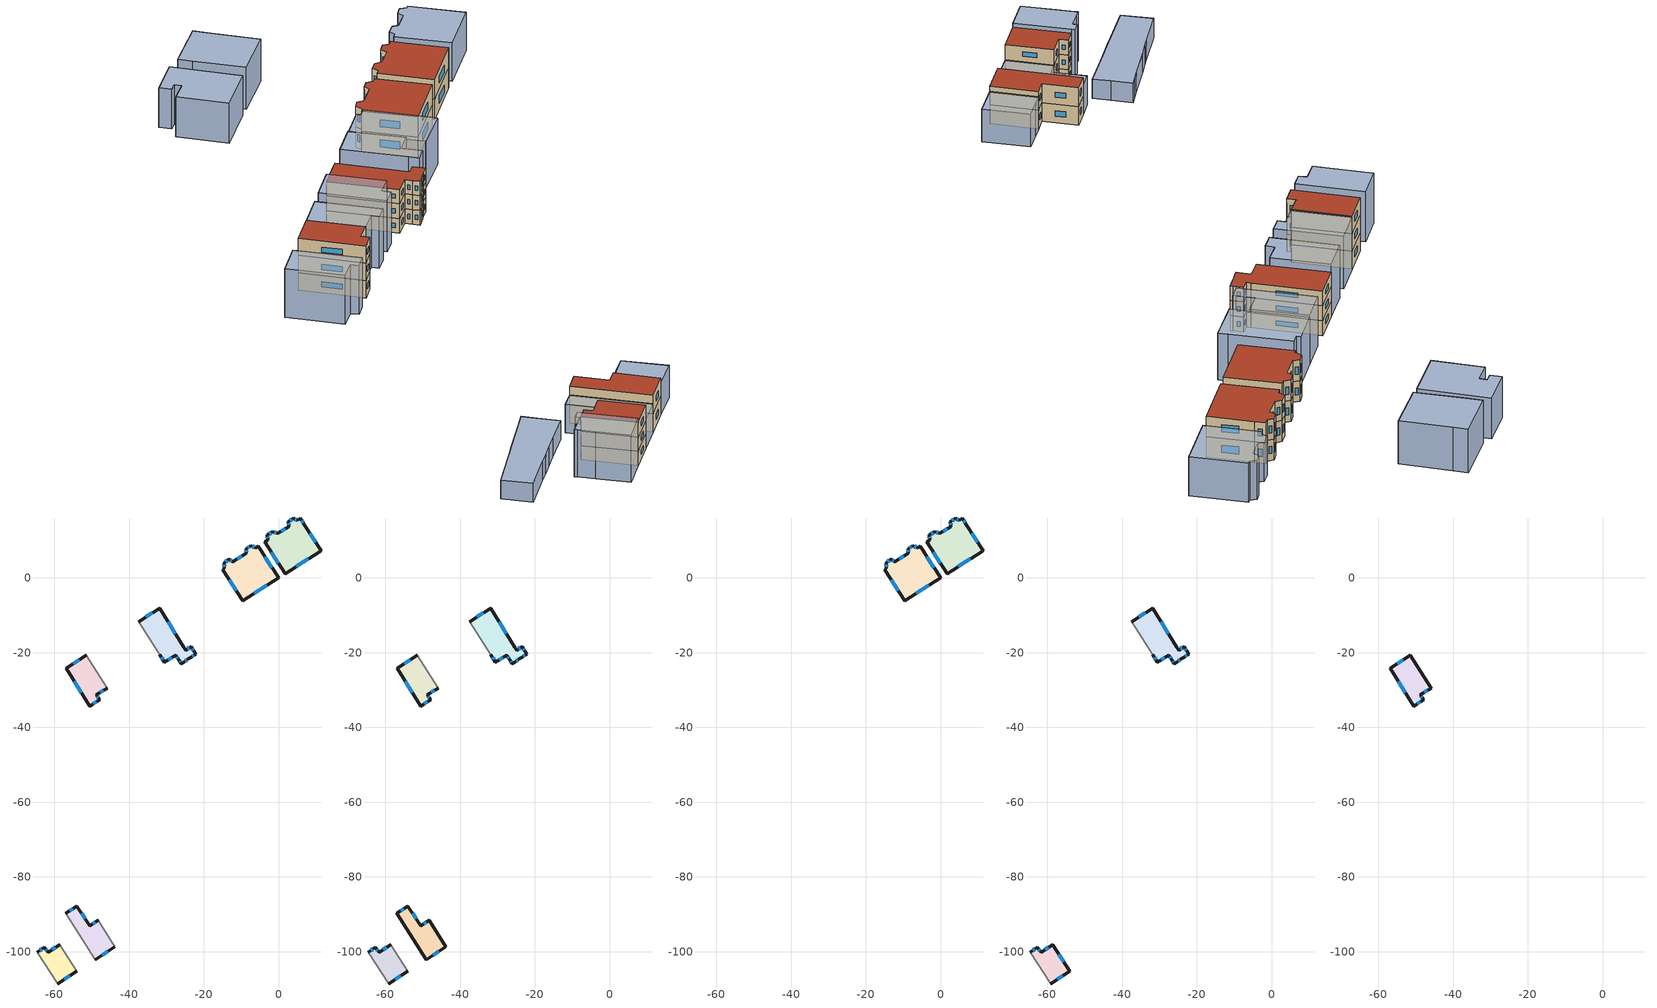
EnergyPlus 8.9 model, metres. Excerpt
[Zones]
osgb1000005307038_floor_1
 floor ground (uninsulated_solid_ground_floor): 0,0 -9.6,-6.1 -15,2.2 -14.5,2.55 -14.6,4.05 -13.35,5 -12.2,4.35 -8.65,6.6 -8.65,7.8 -7.45,8.65 -6.15,8.1 -5.5,8.5 z0
 wall outside (uninsulated_wall): -9.6,-6.1 0,0 -5.5,8.5 -6.15,8.1 -7.45,8.65 -8.65,7.8 -8.65,6.6 -12.2,4.35 -13.35,5 -14.6,4.05 -14.5,2.55 -15,2.2 -9.6,-6.1 z0:4
 window (uninsulated_glazing): -6.46,-4.1 -3.13,-1.99 / -13.23,-0.52 -11.36,-3.39 / -14.57,3.56 -14.53,3.04 / -13.76,4.69 -14.19,4.36 / -12.57,4.56 -12.97,4.79 / -9.81,5.87 -11.04,5.09 / -8.65,7.41 -8.65,6.99 / -7.84,8.37 -8.26,8.08 / -6.57,8.28 -7.02,8.47 / -1.8,2.78 -3.7,5.73 z1.31:2.7
osgb1000005307037_floor_1
 floor ground (uninsulated_solid_ground_floor): 6.93,14.24 11.35,7.3 11,7.08 1.75,1.15 -3.7,9.65 -2.95,10.15 -3,11.55 -1.55,12.4 -0.2,11.95 2.7,13.75 2.65,15.1 3.9,15.95 5.05,15.4 5.85,15.95 z0
 wall outside (uninsulated_wall): 11.35,7.3 6.93,14.24 5.85,15.95 5.05,15.4 3.9,15.95 2.65,15.1 2.7,13.75 -0.2,11.95 -1.55,12.4 -3,11.55 -2.95,10.15 -3.7,9.65 1.75,1.15 11,7.08 11.35,7.3 z0:4
 window (uninsulated_glazing): 9.9,9.57 8.37,11.97 / 4.77,3.09 7.98,5.14 / -1.92,6.87 -0.03,3.93 / -2.98,11.09 -2.97,10.6 / -2.02,12.12 -2.52,11.83 / -0.65,12.1 -1.11,12.25 / 1.75,13.16 0.75,12.54 / 2.67,14.66 2.68,14.19 / 3.49,15.67 3.06,15.38 / 4.67,15.58 4.27,15.77 / 6.58,14.8 6.2,15.39 z1.31:2.7
osgb1000005307041_floor_1
 floor ground (uninsulated_solid_ground_floor): -25.35,-18.55 -24.89,-19.29 -23.42,-18.38 -22.45,-19.9 -22.15,-20.38 -23.64,-21.31 -24.15,-21.65 -25.4,-22.5 -26.06,-22.95 -26.75,-21.85 -27.48,-20.68 -30.54,-22.53 -31.75,-20.6 -37.45,-11.65 -31.85,-8.1 z0
 wall outside (uninsulated_wall): -31.75,-20.6 -30.54,-22.53 -27.48,-20.68 -26.75,-21.85 -26.06,-22.95 -25.4,-22.5 -24.15,-21.65 -23.64,-21.31 -22.15,-20.38 -22.45,-19.9 -23.42,-18.38 -24.89,-19.29 -25.35,-18.55 -31.85,-8.1 -37.45,-11.65 z0:2.9
 wall adiabatic (partition): -37.45,-11.65 -31.75,-20.6 z0:2.9
 window (uninsulated_glazing): -23.94,-18.7 -24.38,-18.97 / -22.79,-19.37 -23.08,-18.91 / -23.12,-20.99 -22.67,-20.71 / -24.96,-22.2 -24.59,-21.95 / -26.51,-22.23 -26.3,-22.56 / -27.23,-21.09 -27.01,-21.44 / -29.47,-21.88 -28.55,-21.33 / -31.33,-21.28 -30.96,-21.85 / -33.81,-9.34 -35.49,-10.41 / -27.63,-14.89 -29.58,-11.76 z1.01:1.88
osgb1000005307012_floor_1
 floor ground (uninsulated_solid_ground_floor): -51.45,-20.7 -45.9,-29.5 -48.8,-31.2 -47.9,-32.55 -50.6,-34.3 -56.85,-24.1 z0
 wall outside (uninsulated_wall): -51.45,-20.7 -56.85,-24.1 -50.6,-34.3 -47.9,-32.55 -48.8,-31.2 -45.9,-29.5 z0:3.4
 wall adiabatic (partition): -45.9,-29.5 -51.45,-20.7 z0:3.4
 window (uninsulated_glazing): -47.78,-30.6 -46.91,-30.09 / -48.22,-32.08 -48.49,-31.67 / -49.65,-33.69 -48.84,-33.16 / -54.66,-27.67 -52.79,-30.73 / -53.34,-21.89 -54.95,-22.91 z1.19:2.21
osgb1000005306985_floor_1
 floor ground (uninsulated_solid_ground_floor): -49.05,-102.1 -56.95,-89.75 -53.95,-87.8 -50.55,-93.1 -48.3,-91.65 -43.85,-98.75 z0
 wall outside (uninsulated_wall): -48.3,-91.65 -50.55,-93.1 -53.95,-87.8 -56.95,-89.75 / -49.05,-102.1 -43.85,-98.75 z0:3.6
 wall adiabatic (partition): -43.85,-98.75 -48.3,-91.65 / -56.95,-89.75 -49.05,-102.1 z0:3.6
 window (uninsulated_glazing): -55.02,-88.5 -55.87,-89.05 / -51.77,-91.2 -52.73,-89.7 / -49.11,-92.17 -49.75,-92.58 / -47.18,-100.9 -45.71,-99.95 z1.29:2.31
osgb1000005306983_floor_1
 floor ground (uninsulated_solid_ground_floor): -58.6,-98.15 -54.05,-105.3 -59.15,-108.55 -64.65,-100.15 -62.7,-98.85 -61.7,-100.2 z0
 wall outside (uninsulated_wall): -59.15,-108.55 -54.05,-105.3 / -58.6,-98.15 -61.7,-100.2 -62.7,-98.85 -64.65,-100.15 z0:2.8
 wall adiabatic (partition): -64.65,-100.15 -59.15,-108.55 / -54.05,-105.3 -58.6,-98.15 z0:2.8
 window (uninsulated_glazing): -57.32,-107.38 -55.88,-106.46 / -63.4,-99.32 -63.95,-99.68 / -62.06,-99.72 -62.34,-99.33 / -59.71,-98.88 -60.59,-99.46 z1:1.79
osgb1000005307041_floor_2
 floor to osgb1000005307041_floor_1 (ceiling_inverse): -25.35,-18.55 -24.89,-19.29 -23.42,-18.38 -22.45,-19.9 -22.15,-20.38 -23.64,-21.31 -24.15,-21.65 -25.4,-22.5 -26.06,-22.95 -26.75,-21.85 -27.48,-20.68 -30.54,-22.53 -31.75,-20.6 -37.45,-11.65 -31.85,-8.1 z2.9
 wall outside (uninsulated_wall): -31.75,-20.6 -30.54,-22.53 -27.48,-20.68 -26.75,-21.85 -26.06,-22.95 -25.4,-22.5 -24.15,-21.65 -23.64,-21.31 -22.15,-20.38 -22.45,-19.9 -23.42,-18.38 -24.89,-19.29 -25.35,-18.55 -31.85,-8.1 -37.45,-11.65 z2.9:5.8
 wall adiabatic (partition): -37.45,-11.65 -31.75,-20.6 z2.9:5.8
 window (uninsulated_glazing): -23.94,-18.7 -24.38,-18.97 / -22.79,-19.37 -23.08,-18.91 / -23.12,-20.99 -22.67,-20.71 / -24.96,-22.2 -24.59,-21.95 / -26.51,-22.23 -26.3,-22.56 / -27.23,-21.09 -27.01,-21.44 / -29.47,-21.88 -28.55,-21.33 / -31.33,-21.28 -30.96,-21.85 / -33.81,-9.34 -35.49,-10.41 / -27.63,-14.89 -29.58,-11.76 z3.91:4.78
osgb1000005307012_floor_2
 floor to osgb1000005307012_floor_1 (ceiling_inverse): -51.45,-20.7 -45.9,-29.5 -48.8,-31.2 -47.9,-32.55 -50.6,-34.3 -56.85,-24.1 z3.4
 wall outside (uninsulated_wall): -51.45,-20.7 -56.85,-24.1 -50.6,-34.3 -47.9,-32.55 -48.8,-31.2 -45.9,-29.5 z3.4:6.8
 wall adiabatic (partition): -45.9,-29.5 -51.45,-20.7 z3.4:6.8
 window (uninsulated_glazing): -47.78,-30.6 -46.91,-30.09 / -48.22,-32.08 -48.49,-31.67 / -49.65,-33.69 -48.84,-33.16 / -54.66,-27.67 -52.79,-30.73 / -53.34,-21.89 -54.95,-22.91 z4.59:5.61
osgb1000005306985_floor_2
 floor to osgb1000005306985_floor_1 (ceiling_inverse): -49.05,-102.1 -56.95,-89.75 -53.95,-87.8 -50.55,-93.1 -48.3,-91.65 -43.85,-98.75 z3.6
 wall outside (uninsulated_wall): -48.3,-91.65 -50.55,-93.1 -53.95,-87.8 -56.95,-89.75 / -49.05,-102.1 -43.85,-98.75 z3.6:7.2; -43.85,-98.75 -48.3,-91.65 z6.2:7.2; -56.95,-89.75 -49.05,-102.1 z5.6:7.2
 wall adiabatic (partition): -43.85,-98.75 -48.3,-91.65 z3.6:6.2; -56.95,-89.75 -49.05,-102.1 z3.6:5.6
 window (uninsulated_glazing): -55.02,-88.5 -55.87,-89.05 / -51.77,-91.2 -52.73,-89.7 / -49.11,-92.17 -49.75,-92.58 / -47.18,-100.9 -45.71,-99.95 z4.89:5.91
 roof outside (uninsulated_flat_roof): -43.85,-98.75 -48.3,-91.65 -50.55,-93.1 -53.95,-87.8 -56.95,-89.75 -49.05,-102.1 z7.2
osgb1000005306983_floor_2
 floor to osgb1000005306983_floor_1 (ceiling_inverse): -58.6,-98.15 -54.05,-105.3 -59.15,-108.55 -64.65,-100.15 -62.7,-98.85 -61.7,-100.2 z2.8
 wall outside (uninsulated_wall): -59.15,-108.55 -54.05,-105.3 / -58.6,-98.15 -61.7,-100.2 -62.7,-98.85 -64.65,-100.15 z2.8:5.6
 wall adiabatic (partition): -64.65,-100.15 -59.15,-108.55 / -54.05,-105.3 -58.6,-98.15 z2.8:5.6
 window (uninsulated_glazing): -57.32,-107.38 -55.88,-106.46 / -63.4,-99.32 -63.95,-99.68 / -62.06,-99.72 -62.34,-99.33 / -59.71,-98.88 -60.59,-99.46 z3.8:4.59
osgb1000005307038_floor_2
 floor to osgb1000005307038_floor_1 (ceiling_inverse): 0,0 -9.6,-6.1 -15,2.2 -14.5,2.55 -14.6,4.05 -13.35,5 -12.2,4.35 -8.65,6.6 -8.65,7.8 -7.45,8.65 -6.15,8.1 -5.5,8.5 z4
 wall outside (uninsulated_wall): -9.6,-6.1 0,0 -5.5,8.5 -6.15,8.1 -7.45,8.65 -8.65,7.8 -8.65,6.6 -12.2,4.35 -13.35,5 -14.6,4.05 -14.5,2.55 -15,2.2 -9.6,-6.1 z4:8
 window (uninsulated_glazing): -6.46,-4.1 -3.13,-1.99 / -13.23,-0.52 -11.36,-3.39 / -14.57,3.56 -14.53,3.04 / -13.76,4.69 -14.19,4.36 / -12.57,4.56 -12.97,4.79 / -9.81,5.87 -11.04,5.09 / -8.65,7.41 -8.65,6.99 / -7.84,8.37 -8.26,8.08 / -6.57,8.28 -7.02,8.47 / -1.8,2.78 -3.7,5.73 z5.31:6.7
 roof outside (uninsulated_flat_roof): -5.5,8.5 -6.15,8.1 -7.45,8.65 -8.65,7.8 -8.65,6.6 -12.2,4.35 -13.35,5 -14.6,4.05 -14.5,2.55 -15,2.2 -9.6,-6.1 0,0 z8
osgb1000005307037_floor_2
 floor to osgb1000005307037_floor_1 (ceiling_inverse): 6.93,14.24 11.35,7.3 11,7.08 1.75,1.15 -3.7,9.65 -2.95,10.15 -3,11.55 -1.55,12.4 -0.2,11.95 2.7,13.75 2.65,15.1 3.9,15.95 5.05,15.4 5.85,15.95 z4
 wall outside (uninsulated_wall): 11.35,7.3 6.93,14.24 5.85,15.95 5.05,15.4 3.9,15.95 2.65,15.1 2.7,13.75 -0.2,11.95 -1.55,12.4 -3,11.55 -2.95,10.15 -3.7,9.65 1.75,1.15 11,7.08 11.35,7.3 z4:7.9
 window (uninsulated_glazing): 9.9,9.57 8.37,11.97 / 4.77,3.09 7.98,5.14 / -1.92,6.87 -0.03,3.93 / -2.98,11.09 -2.97,10.6 / -2.02,12.12 -2.52,11.83 / -0.65,12.1 -1.11,12.25 / 1.75,13.16 0.75,12.54 / 2.67,14.66 2.68,14.19 / 3.49,15.67 3.06,15.38 / 4.67,15.58 4.27,15.77 / 6.58,14.8 6.2,15.39 z5.27:6.62
 roof outside (uninsulated_flat_roof): 5.85,15.95 5.05,15.4 3.9,15.95 2.65,15.1 2.7,13.75 -0.2,11.95 -1.55,12.4 -3,11.55 -2.95,10.15 -3.7,9.65 1.75,1.15 11,7.08 11.35,7.3 6.93,14.24 z7.9
osgb1000005307041_floor_3
 floor to osgb1000005307041_floor_2 (ceiling_inverse): -25.35,-18.55 -24.89,-19.29 -23.42,-18.38 -22.45,-19.9 -22.15,-20.38 -23.64,-21.31 -24.15,-21.65 -25.4,-22.5 -26.06,-22.95 -26.75,-21.85 -27.48,-20.68 -30.54,-22.53 -31.75,-20.6 -37.45,-11.65 -31.85,-8.1 z5.8
 wall outside (uninsulated_wall): -31.75,-20.6 -30.54,-22.53 -27.48,-20.68 -26.75,-21.85 -26.06,-22.95 -25.4,-22.5 -24.15,-21.65 -23.64,-21.31 -22.15,-20.38 -22.45,-19.9 -23.42,-18.38 -24.89,-19.29 -25.35,-18.55 -31.85,-8.1 -37.45,-11.65 z5.8:8.6
 wall adiabatic (partition): -37.45,-11.65 -31.75,-20.6 z5.8:8.6
 window (uninsulated_glazing): -23.94,-18.7 -24.38,-18.97 / -22.79,-19.37 -23.08,-18.91 / -23.12,-20.99 -22.67,-20.71 / -24.96,-22.2 -24.59,-21.95 / -26.51,-22.23 -26.3,-22.56 / -27.23,-21.09 -27.01,-21.44 / -29.47,-21.88 -28.55,-21.33 / -31.33,-21.28 -30.96,-21.85 / -33.81,-9.34 -35.49,-10.41 / -27.63,-14.89 -29.58,-11.76 z6.78:7.62
 roof outside (uninsulated_flat_roof): -31.85,-8.1 -37.45,-11.65 -31.75,-20.6 -30.54,-22.53 -27.48,-20.68 -26.75,-21.85 -26.06,-22.95 -25.4,-22.5 -24.15,-21.65 -23.64,-21.31 -22.15,-20.38 -22.45,-19.9 -23.42,-18.38 -24.89,-19.29 -25.35,-18.55 z8.6
osgb1000005306983_floor_3
 floor to osgb1000005306983_floor_2 (ceiling_inverse): -58.6,-98.15 -54.05,-105.3 -59.15,-108.55 -64.65,-100.15 -62.7,-98.85 -61.7,-100.2 z5.6
 wall outside (uninsulated_wall): -59.15,-108.55 -54.05,-105.3 -58.6,-98.15 -61.7,-100.2 -62.7,-98.85 -64.65,-100.15 z5.6:8.5
 wall adiabatic (partition): -64.65,-100.15 -59.15,-108.55 z5.6:8.5
 window (uninsulated_glazing): -57.32,-107.38 -55.88,-106.46 / -63.4,-99.32 -63.95,-99.68 / -62.06,-99.72 -62.34,-99.33 / -59.71,-98.88 -60.59,-99.46 / -55.68,-102.74 -56.97,-100.71 z6.64:7.46
 roof outside (uninsulated_flat_roof): -61.7,-100.2 -62.7,-98.85 -64.65,-100.15 -59.15,-108.55 -54.05,-105.3 -58.6,-98.15 z8.5
osgb1000005307012_floor_3
 floor to osgb1000005307012_floor_2 (ceiling_inverse): -51.45,-20.7 -45.9,-29.5 -48.8,-31.2 -47.9,-32.55 -50.6,-34.3 -56.85,-24.1 z6.8
 wall outside (uninsulated_wall): -51.45,-20.7 -56.85,-24.1 -50.6,-34.3 -47.9,-32.55 -48.8,-31.2 -45.9,-29.5 z6.8:10.2; -45.9,-29.5 -51.45,-20.7 z10.1:10.2
 wall adiabatic (partition): -45.9,-29.5 -51.45,-20.7 z6.8:10.1
 window (uninsulated_glazing): -47.78,-30.6 -46.91,-30.09 / -48.22,-32.08 -48.49,-31.67 / -49.65,-33.69 -48.84,-33.16 / -54.66,-27.67 -52.79,-30.73 / -53.34,-21.89 -54.95,-22.91 z7.99:9.01
 roof outside (uninsulated_flat_roof): -56.85,-24.1 -50.6,-34.3 -47.9,-32.55 -48.8,-31.2 -45.9,-29.5 -51.45,-20.7 z10.2
shading: 7.95,17.2 13.45,8.55 / 13.45,8.55 22.65,14.4 / 22.65,14.4 17.15,23.05 / 17.15,23.05 16.65,22.8 / 16.65,22.8 15.45,23.4 / 15.45,23.4 14.15,22.45 / 14.15,22.45 14.25,21.25 / 14.25,21.25 11.3,19.4 / 11.3,19.4 10.25,19.95 / 10.25,19.95 8.5,18.9 / 8.5,18.9 8.65,17.75 / 8.65,17.75 7.95,17.2 z0:7.5; -17.85,-11.45 -16.1,-14.25 / -16.1,-14.25 -15.98,-14.45 / -15.98,-14.45 -8.76,-10.04 / -8.76,-10.04 -9.7,-8.5 / -9.7,-8.5 -15.78,1.06 / -15.78,1.06 -17.3,0.09 / -17.3,0.09 -17.75,0.8 / -17.75,0.8 -23.45,-2.9 z0:9; -26.95,36.7 -33.4,32.8 / -33.4,32.8 -32.25,30.9 / -32.25,30.9 -30.85,31.7 / -30.85,31.7 -30.2,30.5 / -30.2,30.5 -33.65,28.45 / -33.65,28.45 -28.85,20.4 / -28.85,20.4 -20.3,25.55 / -20.3,25.55 -26.95,36.7 z0:7.8; -9.75,31.7 -14.61,39.78 / -14.61,39.78 -15.95,42.06 / -15.95,42.06 -24.79,36.88 / -24.79,36.88 -23.45,34.6 / -23.45,34.6 -18.45,26.6 / -18.45,26.6 -9.75,31.7 z0:8.3; -23.45,-2.9 -28.85,-6.35 / -28.85,-6.35 -22.4,-16.55 / -22.4,-16.55 -21.36,-18.16 / -21.36,-18.16 -19.11,-16.71 / -19.11,-16.71 -19.38,-16.3 / -19.38,-16.3 -20.15,-15.1 / -20.15,-15.1 -21.2,-13.55 / -21.2,-13.55 -17.85,-11.45 z0:9.4; -17.85,-11.45 -23.45,-2.9 z9:9.4; -37.45,-11.65 -43.05,-15.25 / -43.05,-15.25 -36.65,-25.55 / -36.65,-25.55 -34.15,-24 / -34.15,-24 -34.85,-22.45 / -34.85,-22.45 -31.75,-20.6 / -45.9,-29.5 -42.35,-27.35 / -42.35,-27.35 -41.65,-28.6 / -41.65,-28.6 -39.2,-27.15 / -39.2,-27.15 -45.65,-16.95 / -45.65,-16.95 -51.45,-20.7 z0:10.1; -31.75,-20.6 -37.45,-11.65 z8.6:10.1; -65.2,-29.2 -59.6,-38.2 / -59.6,-38.2 -56.35,-36.2 / -56.35,-36.2 -55.5,-37.5 / -55.5,-37.5 -53.2,-36 / -53.2,-36 -59.7,-25.65 / -59.7,-25.65 -65.2,-29.2 z0:9.6; -43.85,-98.75 -38.5,-95.4 / -38.5,-95.4 -43.13,-88.34 / -43.13,-88.34 -46.35,-90.4 / -46.35,-90.4 -48.3,-91.65 z0:6.2; -64.65,-100.15 -65,-99.6 / -65,-99.6 -66.45,-100.55 / -66.45,-100.55 -66.04,-101.25 / -66.04,-101.25 -68.35,-102.7 / -68.35,-102.7 -69.62,-103.49 / -69.62,-103.49 -69.35,-103.9 / -69.35,-103.9 -67.6,-106.6 / -67.6,-106.6 -64.2,-111.8 / -64.2,-111.8 -59.15,-108.55 z0:9.3; -59.15,-108.55 -64.65,-100.15 z8.5:9.3; -54.05,-105.3 -49.05,-102.1 / -56.95,-89.75 -59.9,-91.65 / -59.9,-91.65 -56.5,-96.8 / -56.5,-96.8 -58.6,-98.15 z0:5.6; -84,-100 -80.85,-104.7 / -80.85,-104.7 -74.45,-100.6 / -74.45,-100.6 -72.3,-99.25 / -72.3,-99.25 -70.1,-97.8 / -70.1,-97.8 -67.3,-96 / -67.3,-96 -62.05,-92.65 / -62.05,-92.65 -63.8,-90 / -63.8,-90 -65.85,-86.8 / -65.85,-86.8 -66.9,-87.6 / -66.9,-87.6 -68.84,-89 / -68.84,-89 -74.3,-92.95 / -74.3,-92.95 -76.45,-94.55 / -76.45,-94.55 -77.75,-95.45 / -77.75,-95.45 -84,-100 z0:3.7; 22.65,14.4 17.15,23.05 16.65,22.8 15.45,23.4 14.15,22.45 14.25,21.25 11.3,19.4 10.25,19.95 8.5,18.9 8.65,17.75 7.95,17.2 13.45,8.55 z7.5; -17.3,0.09 -17.75,0.8 -23.45,-2.9 -17.85,-11.45 -16.1,-14.25 -15.98,-14.45 -8.76,-10.04 -9.7,-8.5 -15.78,1.06 z9; -32.25,30.9 -30.85,31.7 -30.2,30.5 -33.65,28.45 -28.85,20.4 -20.3,25.55 -26.95,36.7 -33.4,32.8 z7.8; -15.95,42.06 -24.79,36.88 -23.45,34.6 -18.45,26.6 -9.75,31.7 -14.61,39.78 z8.3; -20.15,-15.1 -21.2,-13.55 -17.85,-11.45 -23.45,-2.9 -28.85,-6.35 -22.4,-16.55 -21.36,-18.16 -19.11,-16.71 -19.38,-16.3 z9.4; -43.05,-15.25 -36.65,-25.55 -34.15,-24 -34.85,-22.45 -31.75,-20.6 -37.45,-11.65 z10.1; -42.35,-27.35 -41.65,-28.6 -39.2,-27.15 -45.65,-16.95 -51.45,-20.7 -45.9,-29.5 z10.1; -56.35,-36.2 -55.5,-37.5 -53.2,-36 -59.7,-25.65 -65.2,-29.2 -59.6,-38.2 z9.6; -43.13,-88.34 -46.35,-90.4 -48.3,-91.65 -43.85,-98.75 -38.5,-95.4 z6.2; -64.65,-100.15 -65,-99.6 -66.45,-100.55 -66.04,-101.25 -68.35,-102.7 -69.62,-103.49 -69.35,-103.9 -67.6,-106.6 -64.2,-111.8 -59.15,-108.55 z9.3; -59.9,-91.65 -56.5,-96.8 -58.6,-98.15 -54.05,-105.3 -49.05,-102.1 -56.95,-89.75 z5.6; -74.45,-100.6 -72.3,-99.25 -70.1,-97.8 -67.3,-96 -62.05,-92.65 -63.8,-90 -65.85,-86.8 -66.9,-87.6 -68.84,-89 -74.3,-92.95 -76.45,-94.55 -77.75,-95.45 -84,-100 -80.85,-104.7 z3.7
[Building]
test: North Axis=0; Terrain=City; Loads Convergence Tolerance Value=0.04; Temperature Convergence Tolerance Value=0.4; Solar Distribution=FullExterior; Maximum Number of Warmup Days=25; Minimum Number of Warmup Days=6
[Material] Roughness=Rough; Thermal Absorptance=0.9
Name | Thickness | Conductivity | Density | Specific Heat | Solar Absorptance | Visible Absorptance
10mm_carpet | 0.01 | 0.058 | 20 | 1000 | 0.5 | 0.5
25mm_gypsum_plasterboard | 0.025 | 0.25 | 900 | 1000 | 0.5 | 0.5
105mm_brick_outer_leaf | 0.105 | 0.77 | 1700 | 840 | 0.7 | 0.7
100mm_concrete_1800 | 0.1 | 1.13 | 1800 | 1000 | 0.6 | 0.6
13mm_plasterboard_wallboard | 0.013 | 0.21 | 900 | 1000 | 0.6 | 0.6
25mm_stone_chippings | 0.025 | 2 | 2000 | 1000 | 0.5 | 0.5
150mm_concrete_dense | 0.15 | 1.93 | 2400 | 1000 | 0.6 | 0.6
40mm_flooring_screed | 0.04 | 0.41 | 1200 | 1000 | 0.73 | 0.73
19mm_asphalt | 0.019 | 0.7 | 2100 | 1000 | 0.85 | 0.85
750mm_clay_underfloor | 0.75 | 1.5 | 1500 | 2085 | 0.6 | 0.6
25mm_brick_slips | 0.025 | 0.77 | 1700 | 1000 | 0.7 | 0.7
100mm_cast_concrete | 0.1 | 1.35 | 2000 | 1000 | 0.6 | 0.6
50mm_flooring_screed | 0.05 | 0.41 | 1200 | 1000 | 0.73 | 0.73
[Material:NoMass]
air_layer: Roughness=Rough; Thermal Resistance=0.18; Thermal Absorptance=0.9; Solar Absorptance=0.7; Visible Absorptance=0.7
[WindowMaterial:Glazing]
4mm_clear: Optical Data Type=SpectralAverage; Thickness=0.004; Solar Transmittance at Normal Incidence=0.816; Front Side Solar Reflectance at Normal Incidence=0.075; Back Side Solar Reflectance at Normal Incidence=0.075; Visible Transmittance at Normal Incidence=0.892; Front Side Visible Reflectance at Normal Incidence=0.081; Back Side Visible Reflectance at Normal Incidence=0.081; Infrared Transmittance at Normal Incidence=0; Front Side Infrared Hemispherical Emissivity=0.84; Back Side Infrared Hemispherical Emissivity=0.84; Conductivity=1; Dirt Correction Factor for Solar and Visible Transmittance=1; Solar Diffusing=No
[Construction]
uninsulated_glazing: 4mm_clear
ceiling_inverse: 100mm_concrete_1800, 10mm_carpet
partition: 25mm_gypsum_plasterboard, 105mm_brick_outer_leaf, 25mm_gypsum_plasterboard
uninsulated_wall: 105mm_brick_outer_leaf, 100mm_concrete_1800, air_layer, 13mm_plasterboard_wallboard
uninsulated_flat_roof: 25mm_stone_chippings, 19mm_asphalt, 40mm_flooring_screed, 150mm_concrete_dense
uninsulated_solid_ground_floor: 750mm_clay_underfloor, 25mm_brick_slips, 100mm_cast_concrete, 50mm_flooring_screed
[ZONE] Type=1; Multiplier=1; Ceiling Height=autocalculate; Volume=autocalculate; Floor Area=autocalculate; Part of Total Floor Area=Yes
osgb1000005307038_floor_1; osgb1000005307038_floor_2; osgb1000005307037_floor_1; osgb1000005307037_floor_2; osgb1000005307041_floor_1; osgb1000005307041_floor_2; osgb1000005307041_floor_3; osgb1000005307012_floor_1; osgb1000005307012_floor_2; osgb1000005307012_floor_3; osgb1000005306985_floor_1; osgb1000005306985_floor_2; osgb1000005306983_floor_1; osgb1000005306983_floor_2; osgb1000005306983_floor_3
[ZONELIST]
Dwell: osgb1000005307038_floor_1, osgb1000005307038_floor_2, osgb1000005307037_floor_1, osgb1000005307037_floor_2, osgb1000005307041_floor_1, osgb1000005307041_floor_2, osgb1000005307041_floor_3, osgb1000005307012_floor_1, osgb1000005307012_floor_2, osgb1000005307012_floor_3, osgb1000005306985_floor_1, osgb1000005306985_floor_2, osgb1000005306983_floor_1, osgb1000005306983_floor_2, osgb1000005306983_floor_3
[People]
People Dwell: Zone or ZoneList or Space or SpaceList=Dwell; Number of People Schedule=Dwell_Occ; Number of People Calculation Method=Area/Person; Floor Area per Person=4; Fraction Radiant=0.3; Sensible Heat Fraction=AutoCalculate; Activity Level Schedule=Activity Schedule 98779; Carbon Dioxide Generation Rate=3.82e-08; Enable ASHRAE 55 Comfort Warnings=No; Mean Radiant Temperature Calculation Type=ZoneAveraged; Work Efficiency Schedule=Work efficiency; Clothing Insulation Calculation Method=ClothingInsulationSchedule; Clothing Insulation Schedule=Clothing Schedule 98779; Air Velocity Schedule=AirVelocitySchedule; Thermal Comfort Model 1 Type=Fanger
[Lights]
Dwell: Zone or ZoneList or Space or SpaceList=Dwell; Schedule=Dwell_Light; Design Level Calculation Method=Watts/Area; Watts per Zone Floor Area=12; Return Air Fraction=0; Fraction Radiant=0.42; Fraction Visible=0.18; Fraction Replaceable=1
[ElectricEquipment]
Dwell: Zone or ZoneList or Space or SpaceList=Dwell; Schedule=Dwell_Equip; Design Level Calculation Method=Watts/Area; Watts per Zone Floor Area=25; Fraction Latent=0; Fraction Radiant=0.2; Fraction Lost=0; EndUse Subcategory=ELECTRIC EQUIPMENT#Dwell
[ZoneInfiltration:DesignFlowRate]
Dwell Infiltration: Zone or ZoneList or Space or SpaceList=Dwell; Schedule=On 24/7; Design Flow Rate Calculation Method=AirChanges/Hour; Air Changes per Hour=0.63554; Constant Term Coefficient=1; Temperature Term Coefficient=0; Velocity Term Coefficient=0; Velocity Squared Term Coefficient=0
[ZoneVentilation:DesignFlowRate]
Dwell Nat Vent: Zone or ZoneList or Space or SpaceList=Dwell; Schedule=Dwell_Occ; Design Flow Rate Calculation Method=Flow/Person; Flow Rate per Person=0.008; Ventilation Type=NATURAL; Fan Pressure Rise=0; Fan Total Efficiency=1; Constant Term Coefficient=1; Temperature Term Coefficient=0; Velocity Term Coefficient=0; Velocity Squared Term Coefficient=0; Minimum Indoor Temperature=40; Maximum Indoor Temperature=100; Delta Temperature=0; Minimum Outdoor Temperature=-100; Maximum Outdoor Temperature=100; Maximum Wind Speed=40
[ZoneControl:Thermostat]
Dwell Thermostat: Zone or ZoneList=Dwell; Control Type Schedule=Always 4; Control 1=Dwell Dual SP
[ThermostatSetpoint:DualSetpoint]
Dwell Dual SP: Heating Setpoint Temperature Schedule=Dwell_Heat; Cooling Setpoint Temperature Schedule=Dwell_Cool
[ZONEHVAC:IDEALLOADSAIRSYSTEM] Maximum Heating Supply Air Temperature=50; Minimum Cooling Supply Air Temperature=13; Maximum Heating Supply Air Humidity Ratio=0.0156; Minimum Cooling Supply Air Humidity Ratio=0.0077; Heating Limit=NoLimit; Cooling Limit=NoLimit; Dehumidification Control Type=None; Cooling Sensible Heat Ratio=0.7; Humidification Control Type=None; Demand Controlled Ventilation Type=None; Outdoor Air Economizer Type=NoEconomizer; Heat Recovery Type=None; Sensible Heat Recovery Effectiveness=0.7; Latent Heat Recovery Effectiveness=0.65
osgb1000005307038_floor_1_HVAC; osgb1000005307038_floor_2_HVAC; osgb1000005307037_floor_1_HVAC; osgb1000005307037_floor_2_HVAC; osgb1000005307041_floor_1_HVAC; osgb1000005307041_floor_2_HVAC; osgb1000005307041_floor_3_HVAC; osgb1000005307012_floor_1_HVAC; osgb1000005307012_floor_2_HVAC; osgb1000005307012_floor_3_HVAC; osgb1000005306985_floor_1_HVAC; osgb1000005306985_floor_2_HVAC; osgb1000005306983_floor_1_HVAC; osgb1000005306983_floor_2_HVAC; osgb1000005306983_floor_3_HVAC
[Zone equipment]
osgb1000005307038_floor_1: osgb1000005307038_floor_1_HVAC
osgb1000005307038_floor_2: osgb1000005307038_floor_2_HVAC
osgb1000005307037_floor_1: osgb1000005307037_floor_1_HVAC
osgb1000005307037_floor_2: osgb1000005307037_floor_2_HVAC
osgb1000005307041_floor_1: osgb1000005307041_floor_1_HVAC
osgb1000005307041_floor_2: osgb1000005307041_floor_2_HVAC
osgb1000005307041_floor_3: osgb1000005307041_floor_3_HVAC
osgb1000005307012_floor_1: osgb1000005307012_floor_1_HVAC
osgb1000005307012_floor_2: osgb1000005307012_floor_2_HVAC
osgb1000005307012_floor_3: osgb1000005307012_floor_3_HVAC
osgb1000005306985_floor_1: osgb1000005306985_floor_1_HVAC
osgb1000005306985_floor_2: osgb1000005306985_floor_2_HVAC
osgb1000005306983_floor_1: osgb1000005306983_floor_1_HVAC
osgb1000005306983_floor_2: osgb1000005306983_floor_2_HVAC
osgb1000005306983_floor_3: osgb1000005306983_floor_3_HVAC
[Schedule:Compact]
Activity Schedule 98779: Through: 12/31, For: AllDays, Until: 24:00, 108
Clothing Schedule 98779: Through: 4/1, For: AllDays, Until: 24:00, 1, Through: 9/30, For: AllDays, Until: 24:00, .5, Through: 12/31, For: AllDays, Until: 24:00, 1
Dwell_Occ: Through: 12/31, For: Weekdays, Until: 07:00, 1, Until: 09:00, 0.5, Until: 17:00, 0, Until: 19:00, 0.5, Until: 24:00, 1, For: Weekends, Until: 07:00, 1, Until: 19:00, 0.5, Until: 24:00, 1, For: Holidays, Until: 07:00, 1, Until: 19:00, 0.5, Until: 24:00, 1
Dwell_Heat: Through: 12/31, For: Weekdays, Until: 15:00, 12, Until: 23:00, 21, Until: 24:00, 12, For: Weekends, Until: 15:00, 12, Until: 23:00, 21, Until: 24:00, 12, For: Holidays, Until: 15:00, 12, Until: 23:00, 21, Until: 24:00, 12
Dwell_Cool: Through: 12/31, For: Weekdays, Until: 15:00, 50, Until: 23:00, 25, Until: 24:00, 50, For: Weekends, Until: 15:00, 50, Until: 23:00, 25, Until: 24:00, 50, For: Holidays, Until: 15:00, 50, Until: 23:00, 25, Until: 24:00, 50
Dwell_Equip: Through: 12/31, For: Weekdays, Until: 17:00, 0.05, Until: 18:00, 0.5, Until: 22:00, 1, Until: 23:00, 0.75, Until: 24:00, 0.05, For: Weekends, Until: 08:00, 0.05, Until: 22:00, 1, Until: 24:00, 0.35, For: Holidays, Until: 08:00, 0.05, Until: 22:00, 1, Until: 24:00, 0.35
Dwell_Light: Through: 12/31, For: Weekdays, Until: 17:00, 0, Until: 23:00, 1, Until: 24:00, 0, For: Weekends, Until: 17:00, 0, Until: 23:00, 1, Until: 24:00, 0, For: Holidays, Until: 17:00, 0, Until: 23:00, 1, Until: 24:00, 0
Work Efficiency: Through: 12/31, For: AllDays, Until: 24:00, 0
AirVelocitySchedule: Through: 12/31, For: AllDays, Until: 24:00, 0.137
On 24/7: Through: 12/31, For: AllDays, Until: 24:00, 1
[Schedule:Constant]
Always 4: Hourly Value=4
